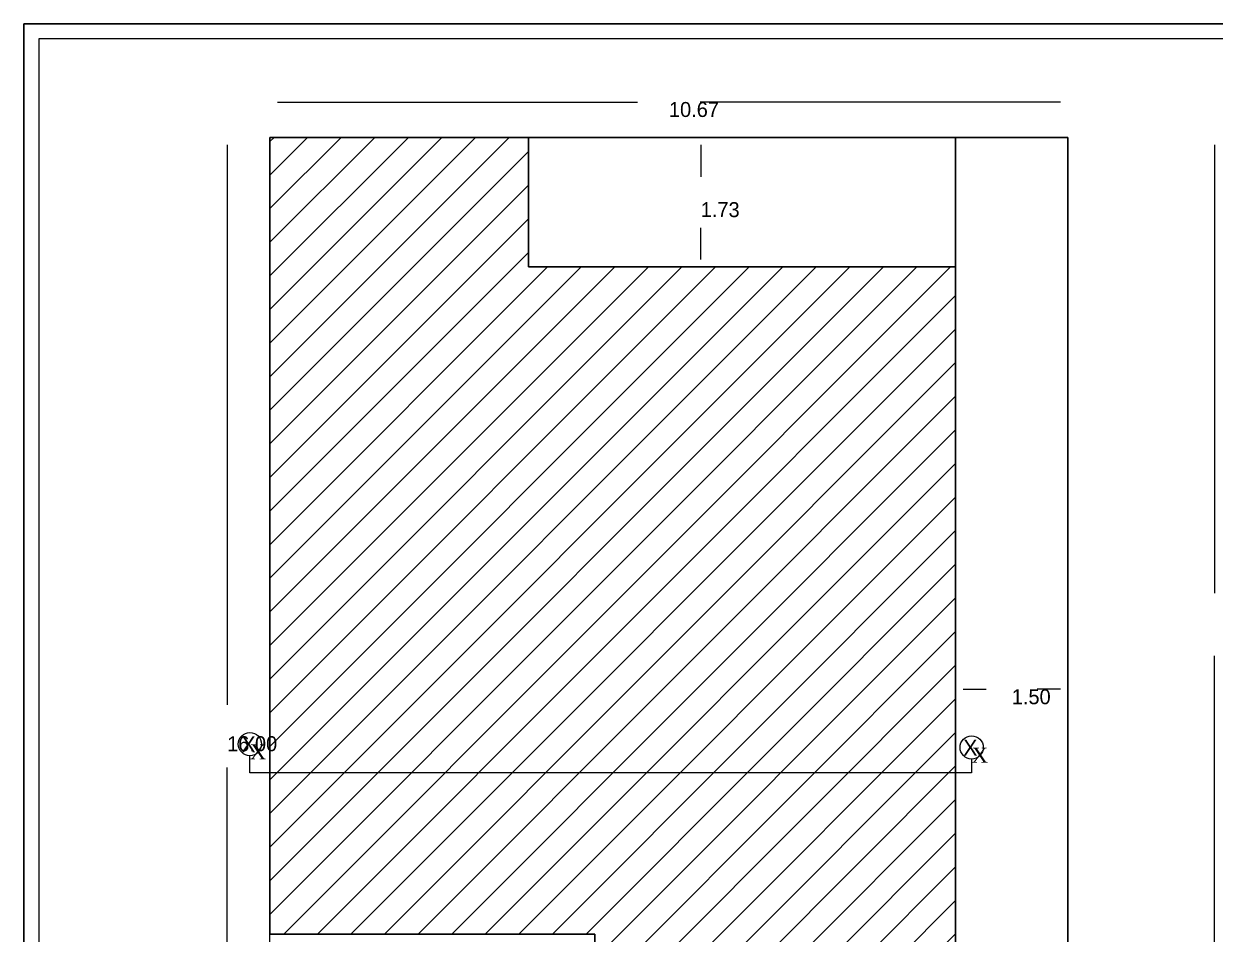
# Model space of a CAD drawing. Header units: metres. Extents: x -9383.9 to -9324.5, y 28762.6 to 28804.7.
# Drawn here: x -9383.88 to -9367.95, y 28792.5 to 28804.66 of the extents above; entities that cross this region are included whole.
import ezdxf

# ---------------------------------------------------------------- set-up
doc = ezdxf.new("R2010")
doc.units = ezdxf.units.M
for name, color, linetype in [('BLK_1_LVL_0_BLDG_FOOT_PRINT', 7, 'Continuous'), ('BLK_1_LVL_0_REAR_SETBACK', 7, 'Continuous'), ('BLK_1_LVL_0_SIDE_SETBACK2', 7, 'Continuous'), ('FORMAT LINE', 7, 'Continuous'), ('PLOT_BOUNDARY', 7, 'Continuous'), ('rm text', 7, 'Continuous'), ('SEC LINE', 7, 'Continuous'), ('SITE_PLAN', 7, 'Continuous'), ('WALL', 7, 'Continuous')]:
    doc.layers.add(name, color=color, linetype=linetype)

msp = doc.modelspace()

# ---------------------------------------------------------------- linework, layer by layer
at = {"layer": 'BLK_1_LVL_0_BLDG_FOOT_PRINT'}
msp.add_lwpolyline([(-9371.424, 28790.128), (-9371.424, 28801.414), (-9377.135, 28801.414), (-9377.135, 28803.144), (-9380.592, 28803.144), (-9380.592, 28792.499), (-9376.248, 28792.499), (-9376.248, 28790.128)], close=True, dxfattribs=at)
at = {"layer": 'BLK_1_LVL_0_REAR_SETBACK'}
msp.add_lwpolyline([(-9377.135, 28801.414), (-9371.424, 28801.414), (-9371.424, 28803.144), (-9377.135, 28803.144)], close=True, dxfattribs=at)
at = {"layer": 'BLK_1_LVL_0_SIDE_SETBACK2'}
msp.add_lwpolyline([(-9371.424, 28790.128), (-9369.924, 28790.128), (-9369.924, 28803.144), (-9371.424, 28803.144)], close=True, dxfattribs=at)
at = {"layer": 'FORMAT LINE'}
for points in [[(-9383.883, 28762.611), (-9324.483, 28762.611), (-9324.483, 28804.661), (-9383.883, 28804.661)], [(-9383.683, 28762.851), (-9324.683, 28762.851), (-9324.683, 28804.461), (-9383.683, 28804.461)]]:
    msp.add_lwpolyline(points, close=True, dxfattribs=at)
at = {"layer": 'PLOT_BOUNDARY'}
for points in [[(-9369.924, 28787.142), (-9380.592, 28787.142), (-9380.592, 28803.144), (-9369.924, 28803.144)], [(-9371.424, 28790.128), (-9376.248, 28790.128), (-9376.248, 28792.499), (-9380.592, 28792.499), (-9380.592, 28803.144), (-9377.135, 28803.144), (-9377.135, 28801.414), (-9371.424, 28801.414)]]:
    msp.add_lwpolyline(points, close=True, dxfattribs=at)
at = {"layer": 'SEC LINE'}
msp.add_lwpolyline([(-9371.21, 28794.839), (-9371.21, 28794.656), (-9380.861, 28794.656), (-9380.861, 28794.883)], dxfattribs=at)
for centre in [(-9380.861, 28795.038), (-9371.21, 28794.994)]:
    msp.add_circle(centre, 0.155, dxfattribs=at)
at = {"layer": 'SITE_PLAN'}
for p, q in [((-9383.883, 28762.611), (-9383.883, 28804.661)), ((-9383.883, 28804.661), (-9324.483, 28804.661)), ((-9324.483, 28804.661), (-9383.883, 28804.661)), ((-9383.883, 28804.661), (-9383.883, 28762.611)), ((-9324.683, 28804.461), (-9383.683, 28804.461)), ((-9383.683, 28804.461), (-9383.683, 28762.851)), ((-9380.492, 28803.617), (-9375.676, 28803.617)), ((-9370.024, 28803.617), (-9374.84, 28803.617)), ((-9380.592, 28787.142), (-9380.592, 28803.144)), ((-9380.592, 28803.144), (-9369.924, 28803.144)), ((-9380.592, 28803.09), (-9380.538, 28803.144)), ((-9380.592, 28802.641), (-9380.089, 28803.144)), ((-9380.592, 28802.192), (-9379.64, 28803.144)), ((-9380.592, 28801.743), (-9379.191, 28803.144)), ((-9380.592, 28801.294), (-9378.742, 28803.144)), ((-9380.592, 28800.845), (-9378.293, 28803.144)), ((-9380.592, 28800.396), (-9377.844, 28803.144)), ((-9380.592, 28799.947), (-9377.395, 28803.144)), ((-9377.135, 28803.144), (-9380.592, 28803.144)), ((-9380.592, 28803.144), (-9380.592, 28792.499)), ((-9380.592, 28792.499), (-9380.592, 28803.144)), ((-9380.592, 28803.144), (-9377.135, 28803.144)), ((-9377.135, 28801.414), (-9377.135, 28803.144)), ((-9371.424, 28803.144), (-9377.135, 28803.144)), ((-9377.135, 28803.144), (-9377.135, 28801.414)), ((-9377.135, 28803.144), (-9377.135, 28801.414)), ((-9369.924, 28803.144), (-9371.424, 28803.144)), ((-9371.424, 28803.144), (-9371.424, 28790.128)), ((-9371.424, 28801.414), (-9371.424, 28803.144)), ((-9369.924, 28803.144), (-9369.924, 28787.142)), ((-9369.924, 28790.128), (-9369.924, 28803.144)), ((-9381.165, 28803.044), (-9381.165, 28795.561)), ((-9380.592, 28799.498), (-9377.135, 28802.955)), ((-9374.833, 28803.044), (-9374.833, 28802.619)), ((-9367.964, 28803.044), (-9367.964, 28797.053)), ((-9380.592, 28799.049), (-9377.135, 28802.506)), ((-9380.592, 28798.6), (-9377.135, 28802.057)), ((-9374.833, 28801.514), (-9374.833, 28801.938)), ((-9380.592, 28798.151), (-9377.135, 28801.608)), ((-9380.592, 28797.702), (-9376.88, 28801.414)), ((-9380.592, 28797.253), (-9376.431, 28801.414)), ((-9380.592, 28796.804), (-9375.982, 28801.414)), ((-9380.592, 28796.355), (-9375.533, 28801.414)), ((-9380.592, 28795.906), (-9375.084, 28801.414)), ((-9380.592, 28795.457), (-9374.635, 28801.414)), ((-9380.592, 28795.008), (-9374.186, 28801.414)), ((-9380.592, 28794.559), (-9373.737, 28801.414)), ((-9380.592, 28794.11), (-9373.288, 28801.414)), ((-9380.592, 28793.661), (-9372.839, 28801.414)), ((-9380.592, 28793.212), (-9372.39, 28801.414)), ((-9380.592, 28792.763), (-9371.941, 28801.414)), ((-9380.407, 28792.499), (-9371.492, 28801.414)), ((-9371.424, 28801.414), (-9377.135, 28801.414)), ((-9377.135, 28801.414), (-9371.424, 28801.414)), ((-9377.135, 28801.414), (-9371.424, 28801.414)), ((-9371.424, 28790.128), (-9371.424, 28801.414)), ((-9371.424, 28801.414), (-9371.424, 28790.128)), ((-9379.958, 28792.499), (-9371.424, 28801.033)), ((-9379.509, 28792.499), (-9371.424, 28800.584)), ((-9379.06, 28792.499), (-9371.424, 28800.135)), ((-9378.611, 28792.499), (-9371.424, 28799.686)), ((-9378.162, 28792.499), (-9371.424, 28799.237)), ((-9377.713, 28792.499), (-9371.424, 28798.788)), ((-9377.264, 28792.499), (-9371.424, 28798.339)), ((-9376.815, 28792.499), (-9371.424, 28797.89)), ((-9376.366, 28792.499), (-9371.424, 28797.44)), ((-9376.248, 28792.167), (-9371.424, 28796.991)), ((-9376.248, 28791.718), (-9371.424, 28796.542)), ((-9367.964, 28790.228), (-9367.964, 28796.219)), ((-9376.248, 28791.269), (-9371.424, 28796.093)), ((-9376.248, 28790.82), (-9371.424, 28795.644)), ((-9371.324, 28795.771), (-9371.014, 28795.771)), ((-9370.024, 28795.771), (-9370.334, 28795.771)), ((-9376.248, 28790.371), (-9371.424, 28795.195)), ((-9380.861, 28794.656), (-9380.861, 28794.883)), ((-9371.21, 28794.839), (-9371.21, 28794.656)), ((-9381.165, 28787.242), (-9381.165, 28794.725)), ((-9376.043, 28790.128), (-9371.424, 28794.746)), ((-9371.21, 28794.656), (-9380.861, 28794.656)), ((-9375.594, 28790.128), (-9371.424, 28794.297)), ((-9375.145, 28790.128), (-9371.424, 28793.848)), ((-9374.696, 28790.128), (-9371.424, 28793.399)), ((-9374.247, 28790.128), (-9371.424, 28792.95)), ((-9376.248, 28792.499), (-9380.592, 28792.499)), ((-9373.798, 28790.128), (-9371.424, 28792.501))]:
    msp.add_line(p, q, dxfattribs=at)
for centre in [(-9380.861, 28795.038), (-9371.21, 28794.994)]:
    msp.add_circle(centre, 0.155, dxfattribs=at)
at = {"layer": 'WALL'}
for p, q in [((-9380.492, 28803.617), (-9375.676, 28803.617)), ((-9370.024, 28803.617), (-9374.84, 28803.617)), ((-9381.165, 28803.044), (-9381.165, 28795.561)), ((-9374.833, 28803.044), (-9374.833, 28802.619)), ((-9367.964, 28803.044), (-9367.964, 28797.053)), ((-9374.833, 28801.514), (-9374.833, 28801.938)), ((-9367.964, 28790.228), (-9367.964, 28796.219)), ((-9371.324, 28795.771), (-9371.014, 28795.771)), ((-9370.024, 28795.771), (-9370.334, 28795.771)), ((-9381.165, 28787.242), (-9381.165, 28794.725))]:
    msp.add_line(p, q, dxfattribs=at)
msp.add_lwpolyline([(-9383.883, 28762.611), (-9383.883, 28804.661), (-9324.483, 28804.661), (-9324.483, 28762.611)], close=True, dxfattribs=at)

# ---------------------------------------------------------------- texts
at = {"layer": 'rm text', "char_height": 0.2, "attachment_point": 1}
for insert in [(-9380.862, 28795.035), (-9371.21, 28794.99)]:
    msp.add_mtext('{\\fTimes New Roman|b0|i0|c0|p18;\\C1;X}', dxfattribs=dict(at, insert=insert))
at = {"layer": 'SITE_PLAN'}
for p in [(-9380.977, 28794.926), (-9371.325, 28794.882)]:
    msp.add_text('X', height=0.217, dxfattribs=at).set_placement(p)
at = {"layer": 'SITE_PLAN', "char_height": 0.2, "attachment_point": 1}
for s, insert in [('\\A1;10.67', (-9375.258, 28803.617)), ('\\A1;1.73', (-9374.833, 28802.279)), ('\\A1;1.50', (-9370.674, 28795.771)), ('\\A1;16.00', (-9381.165, 28795.143))]:
    msp.add_mtext(s, dxfattribs=dict(at, insert=insert))
at = {"layer": 'WALL', "char_height": 0.2, "attachment_point": 1}
for s, insert in [('\\A1;10.67', (-9375.258, 28803.617)), ('\\A1;1.73', (-9374.833, 28802.279)), ('\\A1;1.50', (-9370.674, 28795.771)), ('\\A1;16.00', (-9381.165, 28795.143))]:
    msp.add_mtext(s, dxfattribs=dict(at, insert=insert))

doc.saveas('drawing.dxf')
